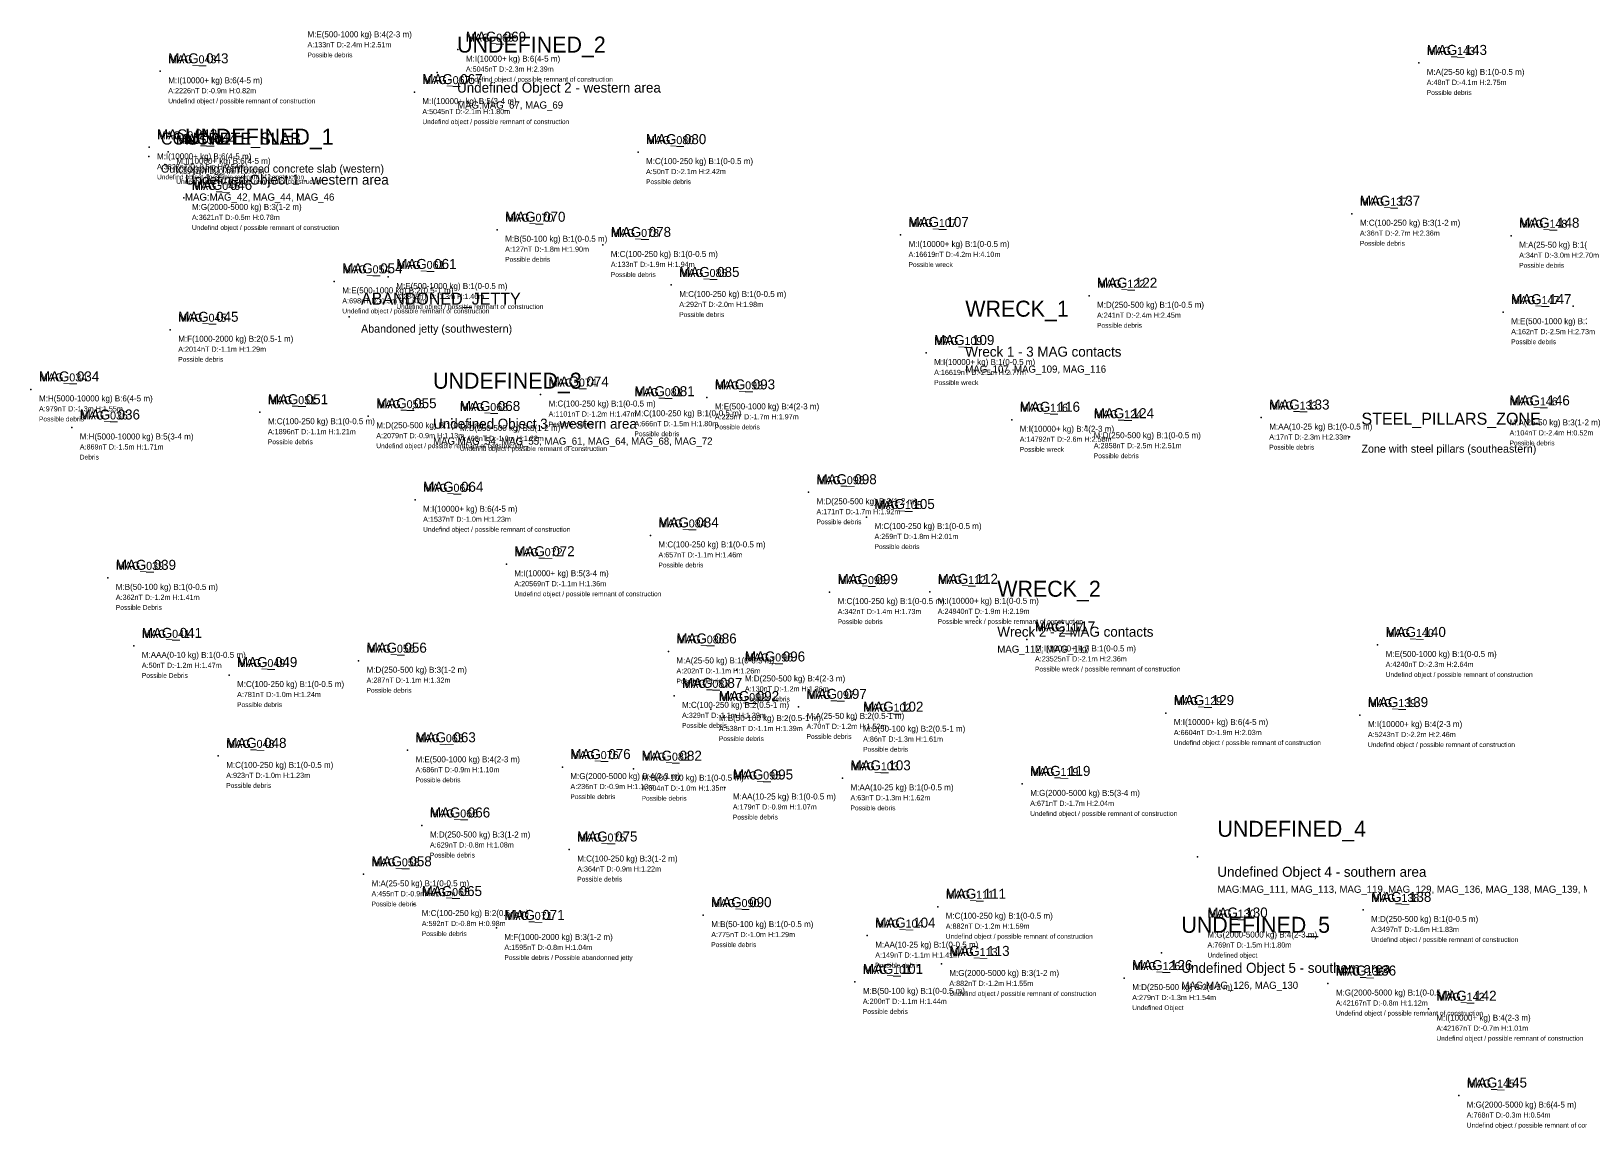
# Model space of a CAD drawing. Extents: x 536277 to 537710, y 710314 to 710988.
# Drawn here: x 536370.5 to 536757.6, y 710377 to 710651.4 of the extents above; entities that cross this region are included whole.
import ezdxf

# ---------------------------------------------------------------- set-up
doc = ezdxf.new("R2010")
doc.units = 0
for name, color, linetype in [('ANOMALY_EXTREME_5000plus', 85, 'CONTINUOUS'), ('ANOMALY_HIGH_2000_5000', 84, 'CONTINUOUS'), ('ANOMALY_LOW_10_500', 82, 'CONTINUOUS'), ('ANOMALY_MEDIUM_500_2000', 83, 'CONTINUOUS'), ('BURIAL_DEEP_5_6', 60, 'CONTINUOUS'), ('BURIAL_MEDIUM_3_4', 50, 'CONTINUOUS'), ('BURIAL_SHALLOW_1_2', 40, 'CONTINUOUS'), ('DEBRIS', 2, 'CONTINUOUS'), ('DEPTH_MEDIUM_2_5', 130, 'CONTINUOUS'), ('DEPTH_SHALLOW_0_2', 120, 'CONTINUOUS'), ('JETTY_QUAY', 5, 'CONTINUOUS'), ('MASS_AAA_AA_A_B', 150, 'CONTINUOUS'), ('MASS_C_D_E', 160, 'CONTINUOUS'), ('MASS_F_G', 170, 'CONTINUOUS'), ('MASS_H_I', 180, 'CONTINUOUS'), ('OUTCROPPING', 230, 'CONTINUOUS'), ('UNDEFINED_CONSTRUCTION', 3, 'CONTINUOUS'), ('UNDEFINED_OBJECTS', 4, 'CONTINUOUS'), ('UNDEFINED_ZONES', 250, 'CONTINUOUS'), ('WRECK_ZONES', 240, 'CONTINUOUS'), ('WRECKS', 1, 'CONTINUOUS')]:
    doc.layers.add(name, color=color, linetype=linetype)

msp = doc.modelspace()

# ---------------------------------------------------------------- linework, layer by layer
at = {"layer": 'ANOMALY_EXTREME_5000plus'}
for p in [(536477.187, 710646.734), (536466.313, 710636.125), (536587.813, 710600.425), (536594.213, 710570.925), (536615.613, 710554.225), (536489.313, 710518.125), (536595.113, 710511.225), (536619.413, 710499.325), (536654.113, 710480.925), (536702.613, 710480.425), (536694.613, 710413.325), (536719.713, 710407.025)]:
    msp.add_point(p, dxfattribs=at)
at = {"layer": 'ANOMALY_HIGH_2000_5000'}
for p in [(536402.813, 710641.325), (536400.013, 710622.325), (536404.81, 710621.19), (536408.738, 710609.683), (536459.813, 710589.925), (536405.313, 710576.725), (536454.813, 710555.125), (536634.113, 710552.625), (536707.042, 710497.955), (536703.413, 710431.725)]:
    msp.add_point(p, dxfattribs=at)
at = {"layer": 'ANOMALY_LOW_10_500'}
for p in [(536717.313, 710643.425), (536522.213, 710621.125), (536700.613, 710605.725), (536487.013, 710601.725), (536513.413, 710597.925), (536740.413, 710600.225), (536530.513, 710587.925), (536634.913, 710585.225), (536755.913, 710582.625), (536738.413, 710581.125), (536539.413, 710559.825), (536677.963, 710554.792), (536738.013, 710555.825), (536475.713, 710554.425), (536564.813, 710536.125), (536579.313, 710529.925), (536389.713, 710514.725), (536570.096, 710511.158), (536396.213, 710497.725), (536452.38, 710494.008), (536529.813, 710496.325), (536546.913, 710491.825), (536531.213, 710485.225), (536562.338, 710482.475), (536576.473, 710479.282), (536503.313, 710467.425), (536543.913, 710462.325), (536573.313, 710464.625), (536505.013, 710446.825), (536453.613, 710440.625), (536579.502, 710425.304), (536576.401, 710413.747), (536643.713, 710414.692)]:
    msp.add_point(p, dxfattribs=at)
at = {"layer": 'ANOMALY_MEDIUM_500_2000'}
for p in [(536446.313, 710588.825), (536370.513, 710561.825), (536497.863, 710560.542), (536427.713, 710556.125), (536519.313, 710558.125), (536380.7, 710552.3), (536466.513, 710534.225), (536525.313, 710525.325), (536420.013, 710490.425), (536540.413, 710481.925), (536417.313, 710470.225), (536464.613, 710471.625), (536521.113, 710467.025), (536618.213, 710463.225), (536468.213, 710452.825), (536466.172, 710433.19), (536597.113, 710432.525), (536486.813, 710427.225), (536538.513, 710430.425), (536662.513, 710427.825), (536598.013, 710418.225), (536727.313, 710385.325)]:
    msp.add_point(p, dxfattribs=at)
at = {"layer": 'BURIAL_DEEP_5_6'}
for p in [(536477.187, 710646.734), (536402.813, 710641.325), (536466.313, 710636.125), (536400.013, 710622.325), (536404.81, 710621.19), (536370.513, 710561.825), (536380.7, 710552.3), (536466.513, 710534.225), (536489.313, 710518.125), (536654.113, 710480.925), (536618.213, 710463.225), (536727.313, 710385.325)]:
    msp.add_point(p, dxfattribs=at)
at = {"layer": 'BURIAL_MEDIUM_3_4'}
for p in [(536408.738, 710609.683), (536700.613, 710605.725), (536738.413, 710581.125), (536539.413, 710559.825), (536738.013, 710555.825), (536475.713, 710554.425), (536615.613, 710554.225), (536564.813, 710536.125), (536452.38, 710494.008), (536546.913, 710491.825), (536702.613, 710480.425), (536464.613, 710471.625), (536503.313, 710467.425), (536468.213, 710452.825), (536505.013, 710446.825), (536486.813, 710427.225), (536662.513, 710427.825), (536598.013, 710418.225), (536643.713, 710414.692), (536719.713, 710407.025)]:
    msp.add_point(p, dxfattribs=at)
at = {"layer": 'BURIAL_SHALLOW_1_2'}
for p in [(536717.313, 710643.425), (536522.213, 710621.125), (536487.013, 710601.725), (536513.413, 710597.925), (536587.813, 710600.425), (536740.413, 710600.225), (536459.813, 710589.925), (536446.313, 710588.825), (536530.513, 710587.925), (536634.913, 710585.225), (536755.913, 710582.625), (536405.313, 710576.725), (536594.213, 710570.925), (536497.863, 710560.542), (536427.713, 710556.125), (536454.813, 710555.125), (536519.313, 710558.125), (536677.963, 710554.792), (536634.113, 710552.625), (536579.313, 710529.925), (536525.313, 710525.325), (536389.713, 710514.725), (536570.096, 710511.158), (536595.113, 710511.225), (536396.213, 710497.725), (536619.413, 710499.325), (536707.042, 710497.955), (536529.813, 710496.325), (536420.013, 710490.425), (536531.213, 710485.225), (536540.413, 710481.925), (536562.338, 710482.475), (536576.473, 710479.282), (536417.313, 710470.225), (536521.113, 710467.025), (536543.913, 710462.325), (536573.313, 710464.625), (536453.613, 710440.625), (536466.172, 710433.19), (536597.113, 710432.525), (536703.413, 710431.725), (536538.513, 710430.425), (536579.502, 710425.304), (536576.401, 710413.747), (536694.613, 710413.325)]:
    msp.add_point(p, dxfattribs=at)
at = {"layer": 'DEBRIS'}
for p in [(536717.313, 710643.425), (536522.213, 710621.125), (536700.613, 710605.725), (536487.013, 710601.725), (536513.413, 710597.925), (536740.413, 710600.225), (536530.513, 710587.925), (536634.913, 710585.225), (536755.913, 710582.625), (536738.413, 710581.125), (536405.313, 710576.725), (536370.513, 710561.825), (536497.863, 710560.542), (536539.413, 710559.825), (536427.713, 710556.125), (536519.313, 710558.125), (536677.963, 710554.792), (536738.013, 710555.825), (536380.7, 710552.3), (536634.113, 710552.625), (536564.813, 710536.125), (536579.313, 710529.925), (536525.313, 710525.325), (536389.713, 710514.725), (536570.096, 710511.158), (536396.213, 710497.725), (536452.38, 710494.008), (536529.813, 710496.325), (536420.013, 710490.425), (536546.913, 710491.825), (536531.213, 710485.225), (536540.413, 710481.925), (536562.338, 710482.475), (536576.473, 710479.282), (536417.313, 710470.225), (536464.613, 710471.625), (536503.313, 710467.425), (536521.113, 710467.025), (536543.913, 710462.325), (536573.313, 710464.625), (536468.213, 710452.825), (536505.013, 710446.825), (536453.613, 710440.625), (536466.172, 710433.19), (536538.513, 710430.425), (536579.502, 710425.304), (536576.401, 710413.747)]:
    msp.add_point(p, dxfattribs=at)
at = {"layer": 'DEPTH_MEDIUM_2_5'}
for p in [(536477.187, 710646.734), (536717.313, 710643.425), (536466.313, 710636.125), (536522.213, 710621.125), (536700.613, 710605.725), (536587.813, 710600.425), (536740.413, 710600.225), (536634.913, 710585.225), (536755.913, 710582.625), (536738.413, 710581.125), (536594.213, 710570.925), (536677.963, 710554.792), (536738.013, 710555.825), (536615.613, 710554.225), (536634.113, 710552.625), (536619.413, 710499.325), (536707.042, 710497.955), (536702.613, 710480.425)]:
    msp.add_point(p, dxfattribs=at)
at = {"layer": 'DEPTH_SHALLOW_0_2'}
for p in [(536402.813, 710641.325), (536400.013, 710622.325), (536404.81, 710621.19), (536408.738, 710609.683), (536487.013, 710601.725), (536513.413, 710597.925), (536459.813, 710589.925), (536446.313, 710588.825), (536530.513, 710587.925), (536405.313, 710576.725), (536370.513, 710561.825), (536497.863, 710560.542), (536539.413, 710559.825), (536427.713, 710556.125), (536454.813, 710555.125), (536519.313, 710558.125), (536380.7, 710552.3), (536475.713, 710554.425), (536564.813, 710536.125), (536466.513, 710534.225), (536579.313, 710529.925), (536525.313, 710525.325), (536489.313, 710518.125), (536389.713, 710514.725), (536570.096, 710511.158), (536595.113, 710511.225), (536396.213, 710497.725), (536452.38, 710494.008), (536529.813, 710496.325), (536420.013, 710490.425), (536546.913, 710491.825), (536531.213, 710485.225), (536540.413, 710481.925), (536562.338, 710482.475), (536576.473, 710479.282), (536654.113, 710480.925), (536417.313, 710470.225), (536464.613, 710471.625), (536503.313, 710467.425), (536521.113, 710467.025), (536543.913, 710462.325), (536573.313, 710464.625), (536618.213, 710463.225), (536468.213, 710452.825), (536505.013, 710446.825), (536453.613, 710440.625), (536466.172, 710433.19), (536597.113, 710432.525), (536703.413, 710431.725), (536486.813, 710427.225), (536538.513, 710430.425), (536662.513, 710427.825), (536579.502, 710425.304), (536598.013, 710418.225), (536576.401, 710413.747), (536643.713, 710414.692), (536694.613, 710413.325), (536719.713, 710407.025), (536727.313, 710385.325)]:
    msp.add_point(p, dxfattribs=at)
at = {"layer": 'JETTY_QUAY'}
msp.add_point((536486.813, 710427.225), dxfattribs=at)
at = {"layer": 'MASS_AAA_AA_A_B'}
for p in [(536717.313, 710643.425), (536487.013, 710601.725), (536740.413, 710600.225), (536755.913, 710582.625), (536677.963, 710554.792), (536738.013, 710555.825), (536389.713, 710514.725), (536396.213, 710497.725), (536529.813, 710496.325), (536540.413, 710481.925), (536562.338, 710482.475), (536576.473, 710479.282), (536521.113, 710467.025), (536543.913, 710462.325), (536573.313, 710464.625), (536453.613, 710440.625), (536538.513, 710430.425), (536579.502, 710425.304), (536576.401, 710413.747)]:
    msp.add_point(p, dxfattribs=at)
at = {"layer": 'MASS_C_D_E'}
for p in [(536522.213, 710621.125), (536700.613, 710605.725), (536513.413, 710597.925), (536459.813, 710589.925), (536446.313, 710588.825), (536530.513, 710587.925), (536634.913, 710585.225), (536738.413, 710581.125), (536497.863, 710560.542), (536539.413, 710559.825), (536427.713, 710556.125), (536454.813, 710555.125), (536519.313, 710558.125), (536475.713, 710554.425), (536634.113, 710552.625), (536564.813, 710536.125), (536579.313, 710529.925), (536525.313, 710525.325), (536570.096, 710511.158), (536707.042, 710497.955), (536452.38, 710494.008), (536420.013, 710490.425), (536546.913, 710491.825), (536531.213, 710485.225), (536417.313, 710470.225), (536464.613, 710471.625), (536468.213, 710452.825), (536505.013, 710446.825), (536466.172, 710433.19), (536597.113, 710432.525), (536703.413, 710431.725), (536643.713, 710414.692)]:
    msp.add_point(p, dxfattribs=at)
at = {"layer": 'MASS_F_G'}
for p in [(536408.738, 710609.683), (536405.313, 710576.725), (536503.313, 710467.425), (536618.213, 710463.225), (536486.813, 710427.225), (536662.513, 710427.825), (536598.013, 710418.225), (536694.613, 710413.325), (536727.313, 710385.325)]:
    msp.add_point(p, dxfattribs=at)
at = {"layer": 'MASS_H_I'}
for p in [(536477.187, 710646.734), (536402.813, 710641.325), (536466.313, 710636.125), (536400.013, 710622.325), (536404.81, 710621.19), (536587.813, 710600.425), (536594.213, 710570.925), (536370.513, 710561.825), (536380.7, 710552.3), (536615.613, 710554.225), (536466.513, 710534.225), (536489.313, 710518.125), (536595.113, 710511.225), (536619.413, 710499.325), (536654.113, 710480.925), (536702.613, 710480.425), (536719.713, 710407.025)]:
    msp.add_point(p, dxfattribs=at)
at = {"layer": 'OUTCROPPING'}
for p in [(536400, 710620), (536450, 710580), (536700, 710550)]:
    msp.add_point(p, dxfattribs=at)
at = {"layer": 'UNDEFINED_CONSTRUCTION'}
for p in [(536477.187, 710646.734), (536402.813, 710641.325), (536466.313, 710636.125), (536400.013, 710622.325), (536404.81, 710621.19), (536408.738, 710609.683), (536459.813, 710589.925), (536446.313, 710588.825), (536454.813, 710555.125), (536475.713, 710554.425), (536466.513, 710534.225), (536489.313, 710518.125), (536707.042, 710497.955), (536654.113, 710480.925), (536702.613, 710480.425), (536618.213, 710463.225), (536597.113, 710432.525), (536703.413, 710431.725), (536598.013, 710418.225), (536694.613, 710413.325), (536719.713, 710407.025), (536727.313, 710385.325)]:
    msp.add_point(p, dxfattribs=at)
at = {"layer": 'UNDEFINED_OBJECTS'}
for p in [(536662.513, 710427.825), (536643.713, 710414.692)]:
    msp.add_point(p, dxfattribs=at)
at = {"layer": 'UNDEFINED_ZONES'}
for p in [(536472, 710641), (536404, 710618), (536466, 710557), (536662, 710445), (536653, 710421)]:
    msp.add_point(p, dxfattribs=at)
at = {"layer": 'WRECK_ZONES'}
for p in [(536599, 710575), (536607, 710505)]:
    msp.add_point(p, dxfattribs=at)
at = {"layer": 'WRECKS'}
for p in [(536587.813, 710600.425), (536594.213, 710570.925), (536615.613, 710554.225), (536595.113, 710511.225), (536619.413, 710499.325)]:
    msp.add_point(p, dxfattribs=at)

# ---------------------------------------------------------------- texts
at = {"layer": 'ANOMALY_EXTREME_5000plus'}
for s, p in [('MAG_069', (536479.187, 710648.734)), ('MAG_067', (536468.313, 710638.125)), ('MAG_107', (536589.813, 710602.425)), ('MAG_109', (536596.213, 710572.925)), ('MAG_116', (536617.613, 710556.225)), ('MAG_072', (536491.313, 710520.125)), ('MAG_112', (536597.113, 710513.225)), ('MAG_117', (536621.413, 710501.325)), ('MAG_129', (536656.113, 710482.925)), ('MAG_139', (536704.613, 710482.425)), ('MAG_136', (536696.613, 710415.325)), ('MAG_142', (536721.713, 710409.025))]:
    msp.add_text(s, height=2, dxfattribs=at).set_placement(p)
at = {"layer": 'ANOMALY_HIGH_2000_5000'}
for s, p in [('MAG_043', (536404.813, 710643.325)), ('MAG_042', (536402.013, 710624.325)), ('MAG_044', (536406.81, 710623.19)), ('MAG_046', (536410.738, 710611.683)), ('MAG_061', (536461.813, 710591.925)), ('MAG_045', (536407.313, 710578.725)), ('MAG_055', (536456.813, 710557.125)), ('MAG_124', (536636.113, 710554.625)), ('MAG_140', (536709.042, 710499.955)), ('MAG_138', (536705.413, 710433.725))]:
    msp.add_text(s, height=2, dxfattribs=at).set_placement(p)
at = {"layer": 'ANOMALY_LOW_10_500'}
for s, p in [('MAG_143', (536719.313, 710645.425)), ('MAG_080', (536524.213, 710623.125)), ('MAG_137', (536702.613, 710607.725)), ('MAG_070', (536489.013, 710603.725)), ('MAG_078', (536515.413, 710599.925)), ('MAG_148', (536742.413, 710602.225)), ('MAG_085', (536532.513, 710589.925)), ('MAG_122', (536636.913, 710587.225)), ('MAG_147', (536740.413, 710583.125)), ('MAG_093', (536541.413, 710561.825)), ('MAG_068', (536477.713, 710556.425)), ('MAG_133', (536679.963, 710556.792)), ('MAG_146', (536740.013, 710557.825)), ('MAG_098', (536566.813, 710538.125)), ('MAG_105', (536581.313, 710531.925)), ('MAG_039', (536391.713, 710516.725)), ('MAG_099', (536572.096, 710513.158)), ('MAG_041', (536398.213, 710499.725)), ('MAG_056', (536454.38, 710496.008)), ('MAG_086', (536531.813, 710498.325)), ('MAG_096', (536548.913, 710493.825)), ('MAG_087', (536533.213, 710487.225)), ('MAG_097', (536564.338, 710484.475)), ('MAG_102', (536578.473, 710481.282)), ('MAG_076', (536505.313, 710469.425)), ('MAG_095', (536545.913, 710464.325)), ('MAG_103', (536575.313, 710466.625)), ('MAG_075', (536507.013, 710448.825)), ('MAG_058', (536455.613, 710442.625)), ('MAG_104', (536581.502, 710427.304)), ('MAG_101', (536578.401, 710415.747)), ('MAG_126', (536645.713, 710416.692))]:
    msp.add_text(s, height=2, dxfattribs=at).set_placement(p)
at = {"layer": 'ANOMALY_MEDIUM_500_2000'}
for s, p in [('MAG_054', (536448.313, 710590.825)), ('MAG_034', (536372.513, 710563.825)), ('MAG_074', (536499.863, 710562.542)), ('MAG_051', (536429.713, 710558.125)), ('MAG_081', (536521.313, 710560.125)), ('MAG_036', (536382.7, 710554.3)), ('MAG_064', (536468.513, 710536.225)), ('MAG_084', (536527.313, 710527.325)), ('MAG_049', (536422.013, 710492.425)), ('MAG_092', (536542.413, 710483.925)), ('MAG_048', (536419.313, 710472.225)), ('MAG_063', (536466.613, 710473.625)), ('MAG_082', (536523.113, 710469.025)), ('MAG_119', (536620.213, 710465.225)), ('MAG_066', (536470.213, 710454.825)), ('MAG_065', (536468.172, 710435.19)), ('MAG_111', (536599.113, 710434.525)), ('MAG_071', (536488.813, 710429.225)), ('MAG_090', (536540.513, 710432.425)), ('MAG_130', (536664.513, 710429.825)), ('MAG_113', (536600.013, 710420.225)), ('MAG_145', (536729.313, 710387.325))]:
    msp.add_text(s, height=2, dxfattribs=at).set_placement(p)
at = {"layer": 'BURIAL_DEEP_5_6'}
for s, p in [('MAG_069', (536479.187, 710648.734)), ('MAG_043', (536404.813, 710643.325)), ('MAG_067', (536468.313, 710638.125)), ('MAG_042', (536402.013, 710624.325)), ('MAG_044', (536406.81, 710623.19)), ('MAG_034', (536372.513, 710563.825)), ('MAG_036', (536382.7, 710554.3)), ('MAG_064', (536468.513, 710536.225)), ('MAG_072', (536491.313, 710520.125)), ('MAG_129', (536656.113, 710482.925)), ('MAG_119', (536620.213, 710465.225)), ('MAG_145', (536729.313, 710387.325))]:
    msp.add_text(s, height=2, dxfattribs=at).set_placement(p)
at = {"layer": 'BURIAL_MEDIUM_3_4'}
for s, p in [('MAG_046', (536410.738, 710611.683)), ('MAG_137', (536702.613, 710607.725)), ('MAG_147', (536740.413, 710583.125)), ('MAG_093', (536541.413, 710561.825)), ('MAG_068', (536477.713, 710556.425)), ('MAG_146', (536740.013, 710557.825)), ('MAG_116', (536617.613, 710556.225)), ('MAG_098', (536566.813, 710538.125)), ('MAG_056', (536454.38, 710496.008)), ('MAG_096', (536548.913, 710493.825)), ('MAG_139', (536704.613, 710482.425)), ('MAG_063', (536466.613, 710473.625)), ('MAG_076', (536505.313, 710469.425)), ('MAG_066', (536470.213, 710454.825)), ('MAG_075', (536507.013, 710448.825)), ('MAG_071', (536488.813, 710429.225)), ('MAG_130', (536664.513, 710429.825)), ('MAG_113', (536600.013, 710420.225)), ('MAG_126', (536645.713, 710416.692)), ('MAG_142', (536721.713, 710409.025))]:
    msp.add_text(s, height=2, dxfattribs=at).set_placement(p)
at = {"layer": 'BURIAL_SHALLOW_1_2'}
for s, p in [('MAG_143', (536719.313, 710645.425)), ('MAG_080', (536524.213, 710623.125)), ('MAG_070', (536489.013, 710603.725)), ('MAG_078', (536515.413, 710599.925)), ('MAG_107', (536589.813, 710602.425)), ('MAG_148', (536742.413, 710602.225)), ('MAG_061', (536461.813, 710591.925)), ('MAG_054', (536448.313, 710590.825)), ('MAG_085', (536532.513, 710589.925)), ('MAG_122', (536636.913, 710587.225)), ('MAG_045', (536407.313, 710578.725)), ('MAG_109', (536596.213, 710572.925)), ('MAG_074', (536499.863, 710562.542)), ('MAG_051', (536429.713, 710558.125)), ('MAG_055', (536456.813, 710557.125)), ('MAG_081', (536521.313, 710560.125)), ('MAG_133', (536679.963, 710556.792)), ('MAG_124', (536636.113, 710554.625)), ('MAG_105', (536581.313, 710531.925)), ('MAG_084', (536527.313, 710527.325)), ('MAG_039', (536391.713, 710516.725)), ('MAG_099', (536572.096, 710513.158)), ('MAG_112', (536597.113, 710513.225)), ('MAG_041', (536398.213, 710499.725)), ('MAG_117', (536621.413, 710501.325)), ('MAG_140', (536709.042, 710499.955)), ('MAG_086', (536531.813, 710498.325)), ('MAG_049', (536422.013, 710492.425)), ('MAG_087', (536533.213, 710487.225)), ('MAG_092', (536542.413, 710483.925)), ('MAG_097', (536564.338, 710484.475)), ('MAG_102', (536578.473, 710481.282)), ('MAG_048', (536419.313, 710472.225)), ('MAG_082', (536523.113, 710469.025)), ('MAG_095', (536545.913, 710464.325)), ('MAG_103', (536575.313, 710466.625)), ('MAG_058', (536455.613, 710442.625)), ('MAG_065', (536468.172, 710435.19)), ('MAG_111', (536599.113, 710434.525)), ('MAG_138', (536705.413, 710433.725)), ('MAG_090', (536540.513, 710432.425)), ('MAG_104', (536581.502, 710427.304)), ('MAG_101', (536578.401, 710415.747)), ('MAG_136', (536696.613, 710415.325))]:
    msp.add_text(s, height=2, dxfattribs=at).set_placement(p)
at = {"layer": 'DEBRIS'}
for s, height, p in [('M:E(500-1000 kg) B:4(2-3 m)', 1.5, (536439.613, 710649.825)), ('A:133nT D:-2.4m H:2.51m', 1.3, (536439.613, 710647.325)), ('MAG_143', 2.5, (536719.313, 710645.425)), ('Possible debris', 1.2, (536439.613, 710644.825)), ('M:A(25-50 kg) B:1(0-0.5 m)', 1.5, (536719.313, 710640.425)), ('A:48nT D:-4.1m H:2.75m', 1.3, (536719.313, 710637.925)), ('Possible debris', 1.2, (536719.313, 710635.425)), ('MAG_080', 2.5, (536524.213, 710623.125)), ('A:50nT D:-2.1m H:2.42m', 1.3, (536524.213, 710615.625)), ('M:C(100-250 kg) B:1(0-0.5 m)', 1.5, (536524.213, 710618.125)), ('Possible debris', 1.2, (536524.213, 710613.125)), ('MAG_137', 2.5, (536702.613, 710607.725)), ('MAG_070', 2.5, (536489.013, 710603.725)), ('MAG_078', 2.5, (536515.413, 710599.925)), ('A:36nT D:-2.7m H:2.36m', 1.3, (536702.613, 710600.225)), ('M:C(100-250 kg) B:3(1-2 m)', 1.5, (536702.613, 710602.725)), ('MAG_148', 2.5, (536742.413, 710602.225)), ('A:127nT D:-1.8m H:1.90m', 1.3, (536489.013, 710596.225)), ('M:B(50-100 kg) B:1(0-0.5 m)', 1.5, (536489.013, 710598.725)), ('Possible debris', 1.2, (536702.613, 710597.725)), ('M:A(25-50 kg) B:1(0-0.5 m)', 1.5, (536742.413, 710597.225)), ('Possible debris', 1.2, (536489.013, 710593.725)), ('A:133nT D:-1.9m H:1.94m', 1.3, (536515.413, 710592.425)), ('M:C(100-250 kg) B:1(0-0.5 m)', 1.5, (536515.413, 710594.925)), ('A:34nT D:-3.0m H:2.70m', 1.3, (536742.413, 710594.725)), ('Possible debris', 1.2, (536742.413, 710592.225)), ('Possible debris', 1.2, (536515.413, 710589.925)), ('MAG_085', 2.5, (536532.513, 710589.925)), ('MAG_122', 2.5, (536636.913, 710587.225)), ('M:C(100-250 kg) B:1(0-0.5 m)', 1.5, (536532.513, 710584.925)), ('MAG_147', 2.5, (536740.413, 710583.125)), ('A:292nT D:-2.0m H:1.98m', 1.3, (536532.513, 710582.425)), ('M:D(250-500 kg) B:1(0-0.5 m)', 1.5, (536636.913, 710582.225)), ('MAG_045', 2.5, (536407.313, 710578.725)), ('Possible debris', 1.2, (536532.513, 710579.925)), ('A:241nT D:-2.4m H:2.45m', 1.3, (536636.913, 710579.725)), ('Possible debris', 1.2, (536636.913, 710577.225)), ('M:E(500-1000 kg) B:3(1-2 m)', 1.5, (536740.413, 710578.125)), ('M:F(1000-2000 kg) B:2(0.5-1 m)', 1.5, (536407.313, 710573.725)), ('A:162nT D:-2.5m H:2.73m', 1.3, (536740.413, 710575.625)), ('Possible debris', 1.2, (536740.413, 710573.125)), ('A:2014nT D:-1.1m H:1.29m', 1.3, (536407.313, 710571.225)), ('MAG_034', 2.5, (536372.513, 710563.825)), ('Possible debris', 1.2, (536407.313, 710568.725)), ('MAG_074', 2.5, (536499.863, 710562.542)), ('MAG_081', 2.5, (536521.313, 710560.125)), ('MAG_093', 2.5, (536541.413, 710561.825)), ('M:H(5000-10000 kg) B:6(4-5 m)', 1.5, (536372.513, 710558.825)), ('MAG_051', 2.5, (536429.713, 710558.125)), ('M:C(100-250 kg) B:1(0-0.5 m)', 1.5, (536499.863, 710557.542)), ('MAG_133', 2.5, (536679.963, 710556.792)), ('MAG_146', 2.5, (536740.013, 710557.825)), ('A:979nT D:-1.3m H:1.55m', 1.3, (536372.513, 710556.325)), ('Possible debris', 1.2, (536372.513, 710553.825)), ('MAG_036', 2.5, (536382.7, 710554.3)), ('M:C(100-250 kg) B:1(0-0.5 m)', 1.5, (536429.713, 710553.125)), ('A:1101nT D:-1.2m H:1.47m', 1.3, (536499.863, 710555.042)), ('M:C(100-250 kg) B:1(0-0.5 m)', 1.5, (536521.313, 710555.125)), ('A:225nT D:-1.7m H:1.97m', 1.3, (536541.413, 710554.325)), ('M:E(500-1000 kg) B:4(2-3 m)', 1.5, (536541.413, 710556.825)), ('MAG_124', 2.5, (536636.113, 710554.625)), ('M:H(5000-10000 kg) B:5(3-4 m)', 1.5, (536382.7, 710549.3)), ('A:1896nT D:-1.1m H:1.21m', 1.3, (536429.713, 710550.625)), ('Possible debris', 1.2, (536499.863, 710552.542)), ('A:666nT D:-1.5m H:1.80m', 1.3, (536521.313, 710552.625)), ('Possible debris', 1.2, (536521.313, 710550.125)), ('Possible debris', 1.2, (536541.413, 710551.825)), ('M:D(250-500 kg) B:1(0-0.5 m)', 1.5, (536636.113, 710549.625)), ('M:AA(10-25 kg) B:1(0-0.5 m)', 1.5, (536679.963, 710551.792)), ('A:104nT D:-2.4m H:0.52m', 1.3, (536740.013, 710550.325)), ('M:A(25-50 kg) B:3(1-2 m)', 1.5, (536740.013, 710552.825)), ('A:869nT D:-1.5m H:1.71m', 1.3, (536382.7, 710546.8)), ('Possible debris', 1.2, (536429.713, 710548.125)), ('A:2858nT D:-2.5m H:2.51m', 1.3, (536636.113, 710547.125)), ('A:17nT D:-2.3m H:2.33m', 1.3, (536679.963, 710549.292)), ('Possible debris', 1.2, (536679.963, 710546.792)), ('Possible debris', 1.2, (536740.013, 710547.825)), ('Debris', 1.2, (536382.7, 710544.3)), ('Possible debris', 1.2, (536636.113, 710544.625)), ('MAG_098', 2.5, (536566.813, 710538.125)), ('A:171nT D:-1.7m H:1.92m', 1.3, (536566.813, 710530.625)), ('M:D(250-500 kg) B:3(1-2 m)', 1.5, (536566.813, 710533.125)), ('MAG_105', 2.5, (536581.313, 710531.925)), ('MAG_084', 2.5, (536527.313, 710527.325)), ('Possible debris', 1.2, (536566.813, 710528.125)), ('M:C(100-250 kg) B:1(0-0.5 m)', 1.5, (536581.313, 710526.925)), ('M:C(100-250 kg) B:1(0-0.5 m)', 1.5, (536527.313, 710522.325)), ('A:259nT D:-1.8m H:2.01m', 1.3, (536581.313, 710524.425)), ('A:657nT D:-1.1m H:1.46m', 1.3, (536527.313, 710519.825)), ('Possible debris', 1.2, (536581.313, 710521.925)), ('MAG_039', 2.5, (536391.713, 710516.725)), ('Possible debris', 1.2, (536527.313, 710517.325)), ('M:B(50-100 kg) B:1(0-0.5 m)', 1.5, (536391.713, 710511.725)), ('MAG_099', 2.5, (536572.096, 710513.158)), ('A:362nT D:-1.2m H:1.41m', 1.3, (536391.713, 710509.225)), ('M:C(100-250 kg) B:1(0-0.5 m)', 1.5, (536572.096, 710508.158)), ('Possible Debris', 1.2, (536391.713, 710506.725)), ('A:342nT D:-1.4m H:1.73m', 1.3, (536572.096, 710505.658)), ('Possible debris', 1.2, (536572.096, 710503.158)), ('MAG_041', 2.5, (536398.213, 710499.725)), ('MAG_086', 2.5, (536531.813, 710498.325)), ('MAG_056', 2.5, (536454.38, 710496.008)), ('A:50nT D:-1.2m H:1.47m', 1.3, (536398.213, 710492.225)), ('M:AAA(0-10 kg) B:1(0-0.5 m)', 1.5, (536398.213, 710494.725)), ('MAG_049', 2.5, (536422.013, 710492.425)), ('M:A(25-50 kg) B:1(0-0.5 m)', 1.5, (536531.813, 710493.325)), ('MAG_096', 2.5, (536548.913, 710493.825)), ('Possible Debris', 1.2, (536398.213, 710489.725)), ('M:C(100-250 kg) B:1(0-0.5 m)', 1.5, (536422.013, 710487.425)), ('A:287nT D:-1.1m H:1.32m', 1.3, (536454.38, 710488.508)), ('M:D(250-500 kg) B:3(1-2 m)', 1.5, (536454.38, 710491.008)), ('A:202nT D:-1.1m H:1.26m', 1.3, (536531.813, 710490.825)), ('Possible debris', 1.2, (536531.813, 710488.325)), ('MAG_087', 2.5, (536533.213, 710487.225)), ('M:D(250-500 kg) B:4(2-3 m)', 1.5, (536548.913, 710488.825)), ('A:781nT D:-1.0m H:1.24m', 1.3, (536422.013, 710484.925)), ('Possible debris', 1.2, (536454.38, 710486.008)), ('MAG_092', 2.5, (536542.413, 710483.925)), ('A:130nT D:-1.2m H:1.36m', 1.3, (536548.913, 710486.325)), ('Possible debris', 1.2, (536548.913, 710483.825)), ('MAG_097', 2.5, (536564.338, 710484.475)), ('Possible debris', 1.2, (536422.013, 710482.425)), ('A:329nT D:-1.1m H:1.39m', 1.3, (536533.213, 710479.725)), ('M:C(100-250 kg) B:2(0.5-1 m)', 1.5, (536533.213, 710482.225)), ('M:A(25-50 kg) B:2(0.5-1 m)', 1.5, (536564.338, 710479.475)), ('MAG_102', 2.5, (536578.473, 710481.282)), ('Possible debris', 1.2, (536533.213, 710477.225)), ('A:538nT D:-1.1m H:1.39m', 1.3, (536542.413, 710476.425)), ('M:B(50-100 kg) B:2(0.5-1 m)', 1.5, (536542.413, 710478.925)), ('A:70nT D:-1.2m H:1.52m', 1.3, (536564.338, 710476.975)), ('M:B(50-100 kg) B:2(0.5-1 m)', 1.5, (536578.473, 710476.282)), ('MAG_048', 2.5, (536419.313, 710472.225)), ('MAG_063', 2.5, (536466.613, 710473.625)), ('Possible debris', 1.2, (536542.413, 710473.925)), ('Possible debris', 1.2, (536564.338, 710474.475)), ('A:86nT D:-1.3m H:1.61m', 1.3, (536578.473, 710473.782)), ('M:E(500-1000 kg) B:4(2-3 m)', 1.5, (536466.613, 710468.625)), ('MAG_076', 2.5, (536505.313, 710469.425)), ('MAG_082', 2.5, (536523.113, 710469.025)), ('Possible debris', 1.2, (536578.473, 710471.282)), ('A:923nT D:-1.0m H:1.23m', 1.3, (536419.313, 710464.725)), ('M:C(100-250 kg) B:1(0-0.5 m)', 1.5, (536419.313, 710467.225)), ('A:686nT D:-0.9m H:1.10m', 1.3, (536466.613, 710466.125)), ('M:G(2000-5000 kg) B:4(2-3 m)', 1.5, (536505.313, 710464.425)), ('M:B(50-100 kg) B:1(0-0.5 m)', 1.5, (536523.113, 710464.025)), ('MAG_095', 2.5, (536545.913, 710464.325)), ('MAG_103', 2.5, (536575.313, 710466.625)), ('Possible debris', 1.2, (536419.313, 710462.225)), ('Possible debris', 1.2, (536466.613, 710463.625)), ('A:236nT D:-0.9m H:1.13m', 1.3, (536505.313, 710461.925)), ('A:604nT D:-1.0m H:1.35m', 1.3, (536523.113, 710461.525)), ('M:AA(10-25 kg) B:1(0-0.5 m)', 1.5, (536575.313, 710461.625)), ('Possible debris', 1.2, (536505.313, 710459.425)), ('Possible debris', 1.2, (536523.113, 710459.025)), ('A:179nT D:-0.9m H:1.07m', 1.3, (536545.913, 710456.825)), ('M:AA(10-25 kg) B:1(0-0.5 m)', 1.5, (536545.913, 710459.325)), ('A:63nT D:-1.3m H:1.62m', 1.3, (536575.313, 710459.125)), ('Possible debris', 1.2, (536575.313, 710456.625)), ('MAG_066', 2.5, (536470.213, 710454.825)), ('Possible debris', 1.2, (536545.913, 710454.325)), ('M:D(250-500 kg) B:3(1-2 m)', 1.5, (536470.213, 710449.825)), ('MAG_075', 2.5, (536507.013, 710448.825)), ('A:629nT D:-0.8m H:1.08m', 1.3, (536470.213, 710447.325)), ('MAG_058', 2.5, (536455.613, 710442.625)), ('Possible debris', 1.2, (536470.213, 710444.825)), ('A:364nT D:-0.9m H:1.22m', 1.3, (536507.013, 710441.325)), ('M:C(100-250 kg) B:3(1-2 m)', 1.5, (536507.013, 710443.825)), ('M:A(25-50 kg) B:1(0-0.5 m)', 1.5, (536455.613, 710437.625)), ('Possible debris', 1.2, (536507.013, 710438.825)), ('A:455nT D:-0.9m H:1.17m', 1.3, (536455.613, 710435.125)), ('MAG_065', 2.5, (536468.172, 710435.19)), ('MAG_090', 2.5, (536540.513, 710432.425)), ('Possible debris', 1.2, (536455.613, 710432.625)), ('M:C(100-250 kg) B:2(0.5-1 m)', 1.5, (536468.172, 710430.19)), ('A:592nT D:-0.8m H:0.98m', 1.3, (536468.172, 710427.69)), ('M:B(50-100 kg) B:1(0-0.5 m)', 1.5, (536540.513, 710427.425)), ('MAG_104', 2.5, (536581.502, 710427.304)), ('Possible debris', 1.2, (536468.172, 710425.19)), ('A:775nT D:-1.0m H:1.29m', 1.3, (536540.513, 710424.925)), ('Possible debris', 1.2, (536540.513, 710422.425)), ('M:AA(10-25 kg) B:1(0-0.5 m)', 1.5, (536581.502, 710422.304)), ('A:149nT D:-1.1m H:1.41m', 1.3, (536581.502, 710419.804)), ('MAG_101', 2.5, (536578.401, 710415.747)), ('Possible debris', 1.2, (536581.502, 710417.304)), ('M:B(50-100 kg) B:1(0-0.5 m)', 1.5, (536578.401, 710410.747)), ('A:200nT D:-1.1m H:1.44m', 1.3, (536578.401, 710408.247)), ('Possible debris', 1.2, (536578.401, 710405.747))]:
    msp.add_text(s, height=height, dxfattribs=at).set_placement(p)
at = {"layer": 'DEPTH_MEDIUM_2_5'}
for s, p in [('MAG_069', (536479.187, 710648.734)), ('MAG_143', (536719.313, 710645.425)), ('MAG_067', (536468.313, 710638.125)), ('MAG_080', (536524.213, 710623.125)), ('MAG_137', (536702.613, 710607.725)), ('MAG_107', (536589.813, 710602.425)), ('MAG_148', (536742.413, 710602.225)), ('MAG_122', (536636.913, 710587.225)), ('MAG_147', (536740.413, 710583.125)), ('MAG_109', (536596.213, 710572.925)), ('MAG_133', (536679.963, 710556.792)), ('MAG_146', (536740.013, 710557.825)), ('MAG_116', (536617.613, 710556.225)), ('MAG_124', (536636.113, 710554.625)), ('MAG_117', (536621.413, 710501.325)), ('MAG_140', (536709.042, 710499.955)), ('MAG_139', (536704.613, 710482.425))]:
    msp.add_text(s, height=2, dxfattribs=at).set_placement(p)
at = {"layer": 'DEPTH_SHALLOW_0_2'}
for s, p in [('MAG_043', (536404.813, 710643.325)), ('MAG_042', (536402.013, 710624.325)), ('MAG_044', (536406.81, 710623.19)), ('MAG_046', (536410.738, 710611.683)), ('MAG_070', (536489.013, 710603.725)), ('MAG_078', (536515.413, 710599.925)), ('MAG_061', (536461.813, 710591.925)), ('MAG_054', (536448.313, 710590.825)), ('MAG_085', (536532.513, 710589.925)), ('MAG_045', (536407.313, 710578.725)), ('MAG_034', (536372.513, 710563.825)), ('MAG_074', (536499.863, 710562.542)), ('MAG_093', (536541.413, 710561.825)), ('MAG_051', (536429.713, 710558.125)), ('MAG_055', (536456.813, 710557.125)), ('MAG_068', (536477.713, 710556.425)), ('MAG_081', (536521.313, 710560.125)), ('MAG_036', (536382.7, 710554.3)), ('MAG_098', (536566.813, 710538.125)), ('MAG_064', (536468.513, 710536.225)), ('MAG_105', (536581.313, 710531.925)), ('MAG_084', (536527.313, 710527.325)), ('MAG_072', (536491.313, 710520.125)), ('MAG_039', (536391.713, 710516.725)), ('MAG_099', (536572.096, 710513.158)), ('MAG_112', (536597.113, 710513.225)), ('MAG_041', (536398.213, 710499.725)), ('MAG_056', (536454.38, 710496.008)), ('MAG_086', (536531.813, 710498.325)), ('MAG_049', (536422.013, 710492.425)), ('MAG_096', (536548.913, 710493.825)), ('MAG_087', (536533.213, 710487.225)), ('MAG_092', (536542.413, 710483.925)), ('MAG_097', (536564.338, 710484.475)), ('MAG_129', (536656.113, 710482.925)), ('MAG_102', (536578.473, 710481.282)), ('MAG_048', (536419.313, 710472.225)), ('MAG_063', (536466.613, 710473.625)), ('MAG_076', (536505.313, 710469.425)), ('MAG_082', (536523.113, 710469.025)), ('MAG_095', (536545.913, 710464.325)), ('MAG_103', (536575.313, 710466.625)), ('MAG_119', (536620.213, 710465.225)), ('MAG_066', (536470.213, 710454.825)), ('MAG_075', (536507.013, 710448.825)), ('MAG_058', (536455.613, 710442.625)), ('MAG_065', (536468.172, 710435.19)), ('MAG_111', (536599.113, 710434.525)), ('MAG_138', (536705.413, 710433.725)), ('MAG_071', (536488.813, 710429.225)), ('MAG_090', (536540.513, 710432.425)), ('MAG_130', (536664.513, 710429.825)), ('MAG_104', (536581.502, 710427.304)), ('MAG_113', (536600.013, 710420.225)), ('MAG_101', (536578.401, 710415.747)), ('MAG_126', (536645.713, 710416.692)), ('MAG_136', (536696.613, 710415.325)), ('MAG_142', (536721.713, 710409.025)), ('MAG_145', (536729.313, 710387.325))]:
    msp.add_text(s, height=2, dxfattribs=at).set_placement(p)
at = {"layer": 'JETTY_QUAY'}
for s, height, p in [('MAG_071', 2.5, (536488.813, 710429.225)), ('A:1595nT D:-0.8m H:1.04m', 1.3, (536488.813, 710421.725)), ('M:F(1000-2000 kg) B:3(1-2 m)', 1.5, (536488.813, 710424.225)), ('Possible debris / Possible abandonned jetty', 1.2, (536488.813, 710419.225))]:
    msp.add_text(s, height=height, dxfattribs=at).set_placement(p)
at = {"layer": 'MASS_AAA_AA_A_B'}
for s, p in [('MAG_143', (536719.313, 710645.425)), ('MAG_070', (536489.013, 710603.725)), ('MAG_148', (536742.413, 710602.225)), ('MAG_133', (536679.963, 710556.792)), ('MAG_146', (536740.013, 710557.825)), ('MAG_039', (536391.713, 710516.725)), ('MAG_041', (536398.213, 710499.725)), ('MAG_086', (536531.813, 710498.325)), ('MAG_092', (536542.413, 710483.925)), ('MAG_097', (536564.338, 710484.475)), ('MAG_102', (536578.473, 710481.282)), ('MAG_082', (536523.113, 710469.025)), ('MAG_095', (536545.913, 710464.325)), ('MAG_103', (536575.313, 710466.625)), ('MAG_058', (536455.613, 710442.625)), ('MAG_090', (536540.513, 710432.425)), ('MAG_104', (536581.502, 710427.304)), ('MAG_101', (536578.401, 710415.747))]:
    msp.add_text(s, height=2, dxfattribs=at).set_placement(p)
at = {"layer": 'MASS_C_D_E'}
for s, p in [('MAG_080', (536524.213, 710623.125)), ('MAG_137', (536702.613, 710607.725)), ('MAG_078', (536515.413, 710599.925)), ('MAG_061', (536461.813, 710591.925)), ('MAG_054', (536448.313, 710590.825)), ('MAG_085', (536532.513, 710589.925)), ('MAG_122', (536636.913, 710587.225)), ('MAG_147', (536740.413, 710583.125)), ('MAG_074', (536499.863, 710562.542)), ('MAG_093', (536541.413, 710561.825)), ('MAG_051', (536429.713, 710558.125)), ('MAG_055', (536456.813, 710557.125)), ('MAG_068', (536477.713, 710556.425)), ('MAG_081', (536521.313, 710560.125)), ('MAG_124', (536636.113, 710554.625)), ('MAG_098', (536566.813, 710538.125)), ('MAG_105', (536581.313, 710531.925)), ('MAG_084', (536527.313, 710527.325)), ('MAG_099', (536572.096, 710513.158)), ('MAG_140', (536709.042, 710499.955)), ('MAG_056', (536454.38, 710496.008)), ('MAG_049', (536422.013, 710492.425)), ('MAG_096', (536548.913, 710493.825)), ('MAG_087', (536533.213, 710487.225)), ('MAG_048', (536419.313, 710472.225)), ('MAG_063', (536466.613, 710473.625)), ('MAG_066', (536470.213, 710454.825)), ('MAG_075', (536507.013, 710448.825)), ('MAG_065', (536468.172, 710435.19)), ('MAG_111', (536599.113, 710434.525)), ('MAG_138', (536705.413, 710433.725)), ('MAG_126', (536645.713, 710416.692))]:
    msp.add_text(s, height=2, dxfattribs=at).set_placement(p)
at = {"layer": 'MASS_F_G'}
for s, p in [('MAG_046', (536410.738, 710611.683)), ('MAG_045', (536407.313, 710578.725)), ('MAG_076', (536505.313, 710469.425)), ('MAG_119', (536620.213, 710465.225)), ('MAG_071', (536488.813, 710429.225)), ('MAG_130', (536664.513, 710429.825)), ('MAG_113', (536600.013, 710420.225)), ('MAG_136', (536696.613, 710415.325)), ('MAG_145', (536729.313, 710387.325))]:
    msp.add_text(s, height=2, dxfattribs=at).set_placement(p)
at = {"layer": 'MASS_H_I'}
for s, p in [('MAG_069', (536479.187, 710648.734)), ('MAG_043', (536404.813, 710643.325)), ('MAG_067', (536468.313, 710638.125)), ('MAG_042', (536402.013, 710624.325)), ('MAG_044', (536406.81, 710623.19)), ('MAG_107', (536589.813, 710602.425)), ('MAG_109', (536596.213, 710572.925)), ('MAG_034', (536372.513, 710563.825)), ('MAG_036', (536382.7, 710554.3)), ('MAG_116', (536617.613, 710556.225)), ('MAG_064', (536468.513, 710536.225)), ('MAG_072', (536491.313, 710520.125)), ('MAG_112', (536597.113, 710513.225)), ('MAG_117', (536621.413, 710501.325)), ('MAG_129', (536656.113, 710482.925)), ('MAG_139', (536704.613, 710482.425)), ('MAG_142', (536721.713, 710409.025))]:
    msp.add_text(s, height=2, dxfattribs=at).set_placement(p)
at = {"layer": 'OUTCROPPING'}
for s, height, p in [('CONCRETE_SLAB', 3, (536403, 710623)), ('Outcropping reinforced concrete slab (western)', 2, (536403, 710616)), ('ABANDONED_JETTY', 3, (536453, 710583)), ('Abandoned jetty (southwestern)', 2, (536453, 710576)), ('STEEL_PILLARS_ZONE', 3, (536703, 710553)), ('Zone with steel pillars (southeastern)', 2, (536703, 710546))]:
    msp.add_text(s, height=height, dxfattribs=at).set_placement(p)
at = {"layer": 'UNDEFINED_CONSTRUCTION'}
for s, height, p in [('MAG_069', 2.5, (536479.187, 710648.734)), ('MAG_043', 2.5, (536404.813, 710643.325)), ('M:I(10000+ kg) B:6(4-5 m)', 1.5, (536479.187, 710643.734)), ('M:I(10000+ kg) B:6(4-5 m)', 1.5, (536404.813, 710638.325)), ('MAG_067', 2.5, (536468.313, 710638.125)), ('A:5045nT D:-2.3m H:2.39m', 1.3, (536479.187, 710641.234)), ('Undefind object / possible remnant of construction', 1.2, (536479.187, 710638.734)), ('A:2226nT D:-0.9m H:0.82m', 1.3, (536404.813, 710635.825)), ('Undefind object / possible remnant of construction', 1.2, (536404.813, 710633.325)), ('M:I(10000+ kg) B:5(3-4 m)', 1.5, (536468.313, 710633.125)), ('A:5045nT D:-2.1m H:1.80m', 1.3, (536468.313, 710630.625)), ('Undefind object / possible remnant of construction', 1.2, (536468.313, 710628.125)), ('MAG_042', 2.5, (536402.013, 710624.325)), ('MAG_044', 2.5, (536406.81, 710623.19)), ('M:I(10000+ kg) B:6(4-5 m)', 1.5, (536402.013, 710619.325)), ('A:3827nT D:-0.5m H:0.54m', 1.3, (536402.013, 710616.825)), ('A:3941nT D:-0.4m H:0.47m', 1.3, (536406.81, 710615.69)), ('M:I(10000+ kg) B:6(4-5 m)', 1.5, (536406.81, 710618.19)), ('Undefind object / possible remnant of construction', 1.2, (536402.013, 710614.325)), ('Undefind object / possible remnant of construction', 1.2, (536406.81, 710613.19)), ('MAG_046', 2.5, (536410.738, 710611.683)), ('A:3621nT D:-0.5m H:0.78m', 1.3, (536410.738, 710604.183)), ('M:G(2000-5000 kg) B:3(1-2 m)', 1.5, (536410.738, 710606.683)), ('Undefind object / possible remnant of construction', 1.2, (536410.738, 710601.683)), ('MAG_054', 2.5, (536448.313, 710590.825)), ('MAG_061', 2.5, (536461.813, 710591.925)), ('M:E(500-1000 kg) B:2(0.5-1 m)', 1.5, (536448.313, 710585.825)), ('A:2848nT D:-1.3m H:1.46m', 1.3, (536461.813, 710584.425)), ('M:E(500-1000 kg) B:1(0-0.5 m)', 1.5, (536461.813, 710586.925)), ('A:698nT D:-1.3m H:1.62m', 1.3, (536448.313, 710583.325)), ('Undefind object / possible remnant of construction', 1.2, (536448.313, 710580.825)), ('Undefind object / possible remnant of construction', 1.2, (536461.813, 710581.925)), ('MAG_055', 2.5, (536456.813, 710557.125)), ('MAG_068', 2.5, (536477.713, 710556.425)), ('A:2079nT D:-0.9m H:1.13m', 1.3, (536456.813, 710549.625)), ('M:D(250-500 kg) B:1(0-0.5 m)', 1.5, (536456.813, 710552.125)), ('M:D(250-500 kg) B:3(1-2 m)', 1.5, (536477.713, 710551.425)), ('Undefind object / possible remnant of construction', 1.2, (536456.813, 710547.125)), ('A:468nT D:-1.0m H:1.22m', 1.3, (536477.713, 710548.925)), ('Undefind object / possible remnant of construction', 1.2, (536477.713, 710546.425)), ('MAG_064', 2.5, (536468.513, 710536.225)), ('M:I(10000+ kg) B:6(4-5 m)', 1.5, (536468.513, 710531.225)), ('A:1537nT D:-1.0m H:1.23m', 1.3, (536468.513, 710528.725)), ('Undefind object / possible remnant of construction', 1.2, (536468.513, 710526.225)), ('MAG_072', 2.5, (536491.313, 710520.125)), ('M:I(10000+ kg) B:5(3-4 m)', 1.5, (536491.313, 710515.125)), ('A:20569nT D:-1.1m H:1.36m', 1.3, (536491.313, 710512.625)), ('Undefind object / possible remnant of construction', 1.2, (536491.313, 710510.125)), ('MAG_140', 2.5, (536709.042, 710499.955)), ('M:E(500-1000 kg) B:1(0-0.5 m)', 1.5, (536709.042, 710494.955)), ('A:4240nT D:-2.3m H:2.64m', 1.3, (536709.042, 710492.455)), ('Undefind object / possible remnant of construction', 1.2, (536709.042, 710489.955)), ('MAG_129', 2.5, (536656.113, 710482.925)), ('MAG_139', 2.5, (536704.613, 710482.425)), ('M:I(10000+ kg) B:6(4-5 m)', 1.5, (536656.113, 710477.925)), ('M:I(10000+ kg) B:4(2-3 m)', 1.5, (536704.613, 710477.425)), ('A:6604nT D:-1.9m H:2.03m', 1.3, (536656.113, 710475.425)), ('Undefind object / possible remnant of construction', 1.2, (536656.113, 710472.925)), ('A:5243nT D:-2.2m H:2.46m', 1.3, (536704.613, 710474.925)), ('Undefind object / possible remnant of construction', 1.2, (536704.613, 710472.425)), ('MAG_119', 2.5, (536620.213, 710465.225)), ('M:G(2000-5000 kg) B:5(3-4 m)', 1.5, (536620.213, 710460.225)), ('A:671nT D:-1.7m H:2.04m', 1.3, (536620.213, 710457.725)), ('Undefind object / possible remnant of construction', 1.2, (536620.213, 710455.225)), ('MAG_111', 2.5, (536599.113, 710434.525)), ('MAG_138', 2.5, (536705.413, 710433.725)), ('M:C(100-250 kg) B:1(0-0.5 m)', 1.5, (536599.113, 710429.525)), ('A:882nT D:-1.2m H:1.59m', 1.3, (536599.113, 710427.025)), ('A:3497nT D:-1.6m H:1.83m', 1.3, (536705.413, 710426.225)), ('M:D(250-500 kg) B:1(0-0.5 m)', 1.5, (536705.413, 710428.725)), ('Undefind object / possible remnant of construction', 1.2, (536599.113, 710424.525)), ('Undefind object / possible remnant of construction', 1.2, (536705.413, 710423.725)), ('MAG_113', 2.5, (536600.013, 710420.225)), ('M:G(2000-5000 kg) B:3(1-2 m)', 1.5, (536600.013, 710415.225)), ('MAG_136', 2.5, (536696.613, 710415.325)), ('A:882nT D:-1.2m H:1.55m', 1.3, (536600.013, 710412.725)), ('Undefind object / possible remnant of construction', 1.2, (536600.013, 710410.225)), ('M:G(2000-5000 kg) B:1(0-0.5 m)', 1.5, (536696.613, 710410.325)), ('MAG_142', 2.5, (536721.713, 710409.025)), ('A:42167nT D:-0.8m H:1.12m', 1.3, (536696.613, 710407.825)), ('Undefind object / possible remnant of construction', 1.2, (536696.613, 710405.325)), ('M:I(10000+ kg) B:4(2-3 m)', 1.5, (536721.713, 710404.025)), ('A:42167nT D:-0.7m H:1.01m', 1.3, (536721.713, 710401.525)), ('Undefind object / possible remnant of construction', 1.2, (536721.713, 710399.025)), ('MAG_145', 2.5, (536729.313, 710387.325)), ('A:768nT D:-0.3m H:0.54m', 1.3, (536729.313, 710379.825)), ('M:G(2000-5000 kg) B:6(4-5 m)', 1.5, (536729.313, 710382.325)), ('Undefind object / possible remnant of construction', 1.2, (536729.313, 710377.325))]:
    msp.add_text(s, height=height, dxfattribs=at).set_placement(p)
at = {"layer": 'UNDEFINED_OBJECTS'}
for s, height, p in [('MAG_130', 2.5, (536664.513, 710429.825)), ('A:769nT D:-1.5m H:1.80m', 1.3, (536664.513, 710422.325)), ('M:G(2000-5000 kg) B:4(2-3 m)', 1.5, (536664.513, 710424.825)), ('MAG_126', 2.5, (536645.713, 710416.692)), ('Undefined object', 1.2, (536664.513, 710419.825)), ('M:D(250-500 kg) B:3(1-2 m)', 1.5, (536645.713, 710411.692)), ('A:279nT D:-1.3m H:1.54m', 1.3, (536645.713, 710409.192)), ('Undefined Object', 1.2, (536645.713, 710406.692))]:
    msp.add_text(s, height=height, dxfattribs=at).set_placement(p)
at = {"layer": 'UNDEFINED_ZONES'}
for s, height, p in [('UNDEFINED_2', 4, (536477, 710646)), ('Undefined Object 2 - western area', 2.5, (536477, 710636)), ('MAG:MAG_67, MAG_69', 1.8, (536477, 710632)), ('UNDEFINED_1', 4, (536409, 710623)), ('Undefined Object 1 - western area', 2.5, (536409, 710613)), ('MAG:MAG_42, MAG_44, MAG_46', 1.8, (536409, 710609)), ('UNDEFINED_3', 4, (536471, 710562)), ('Undefined Object 3 - western area', 2.5, (536471, 710552)), ('MAG:MAG_54, MAG_55, MAG_61, MAG_64, MAG_68, MAG_72', 1.8, (536471, 710548)), ('UNDEFINED_4', 4, (536667, 710450)), ('Undefined Object 4 - southern area', 2.5, (536667, 710440)), ('MAG:MAG_111, MAG_113, MAG_119, MAG_129, MAG_136, MAG_138, MAG_139, MAG_140, MAG_142, MAG_145', 1.8, (536667, 710436)), ('UNDEFINED_5', 4, (536658, 710426)), ('Undefined Object 5 - southern area', 2.5, (536658, 710416)), ('MAG:MAG_126, MAG_130', 1.8, (536658, 710412))]:
    msp.add_text(s, height=height, dxfattribs=at).set_placement(p)
at = {"layer": 'WRECK_ZONES'}
for s, height, p in [('WRECK_1', 4, (536604, 710580)), ('Wreck 1 - 3 MAG contacts', 2.5, (536604, 710570)), ('MAG_107, MAG_109, MAG_116', 1.8, (536604, 710566)), ('WRECK_2', 4, (536612, 710510)), ('Wreck 2 - 2 MAG contacts', 2.5, (536612, 710500)), ('MAG_112, MAG_117', 1.8, (536612, 710496))]:
    msp.add_text(s, height=height, dxfattribs=at).set_placement(p)
at = {"layer": 'WRECKS'}
for s, height, p in [('MAG_107', 2.5, (536589.813, 710602.425)), ('M:I(10000+ kg) B:1(0-0.5 m)', 1.5, (536589.813, 710597.425)), ('A:16619nT D:-4.2m H:4.10m', 1.3, (536589.813, 710594.925)), ('Possible wreck', 1.2, (536589.813, 710592.425)), ('MAG_109', 2.5, (536596.213, 710572.925)), ('A:16619nT D:-2.5m H:2.77m', 1.3, (536596.213, 710565.425)), ('M:I(10000+ kg) B:1(0-0.5 m)', 1.5, (536596.213, 710567.925)), ('Possible wreck', 1.2, (536596.213, 710562.925)), ('MAG_116', 2.5, (536617.613, 710556.225)), ('M:I(10000+ kg) B:4(2-3 m)', 1.5, (536617.613, 710551.225)), ('A:14792nT D:-2.6m H:2.58m', 1.3, (536617.613, 710548.725)), ('Possible wreck', 1.2, (536617.613, 710546.225)), ('MAG_112', 2.5, (536597.113, 710513.225)), ('M:I(10000+ kg) B:1(0-0.5 m)', 1.5, (536597.113, 710508.225)), ('A:24940nT D:-1.9m H:2.19m', 1.3, (536597.113, 710505.725)), ('Possible wreck / possible remnant of construction ', 1.2, (536597.113, 710503.225)), ('MAG_117', 2.5, (536621.413, 710501.325)), ('M:I(10000+ kg) B:1(0-0.5 m)', 1.5, (536621.413, 710496.325)), ('A:23525nT D:-2.1m H:2.36m', 1.3, (536621.413, 710493.825)), ('Possible wreck / possible remnant of construction ', 1.2, (536621.413, 710491.325))]:
    msp.add_text(s, height=height, dxfattribs=at).set_placement(p)

doc.saveas('drawing.dxf')
